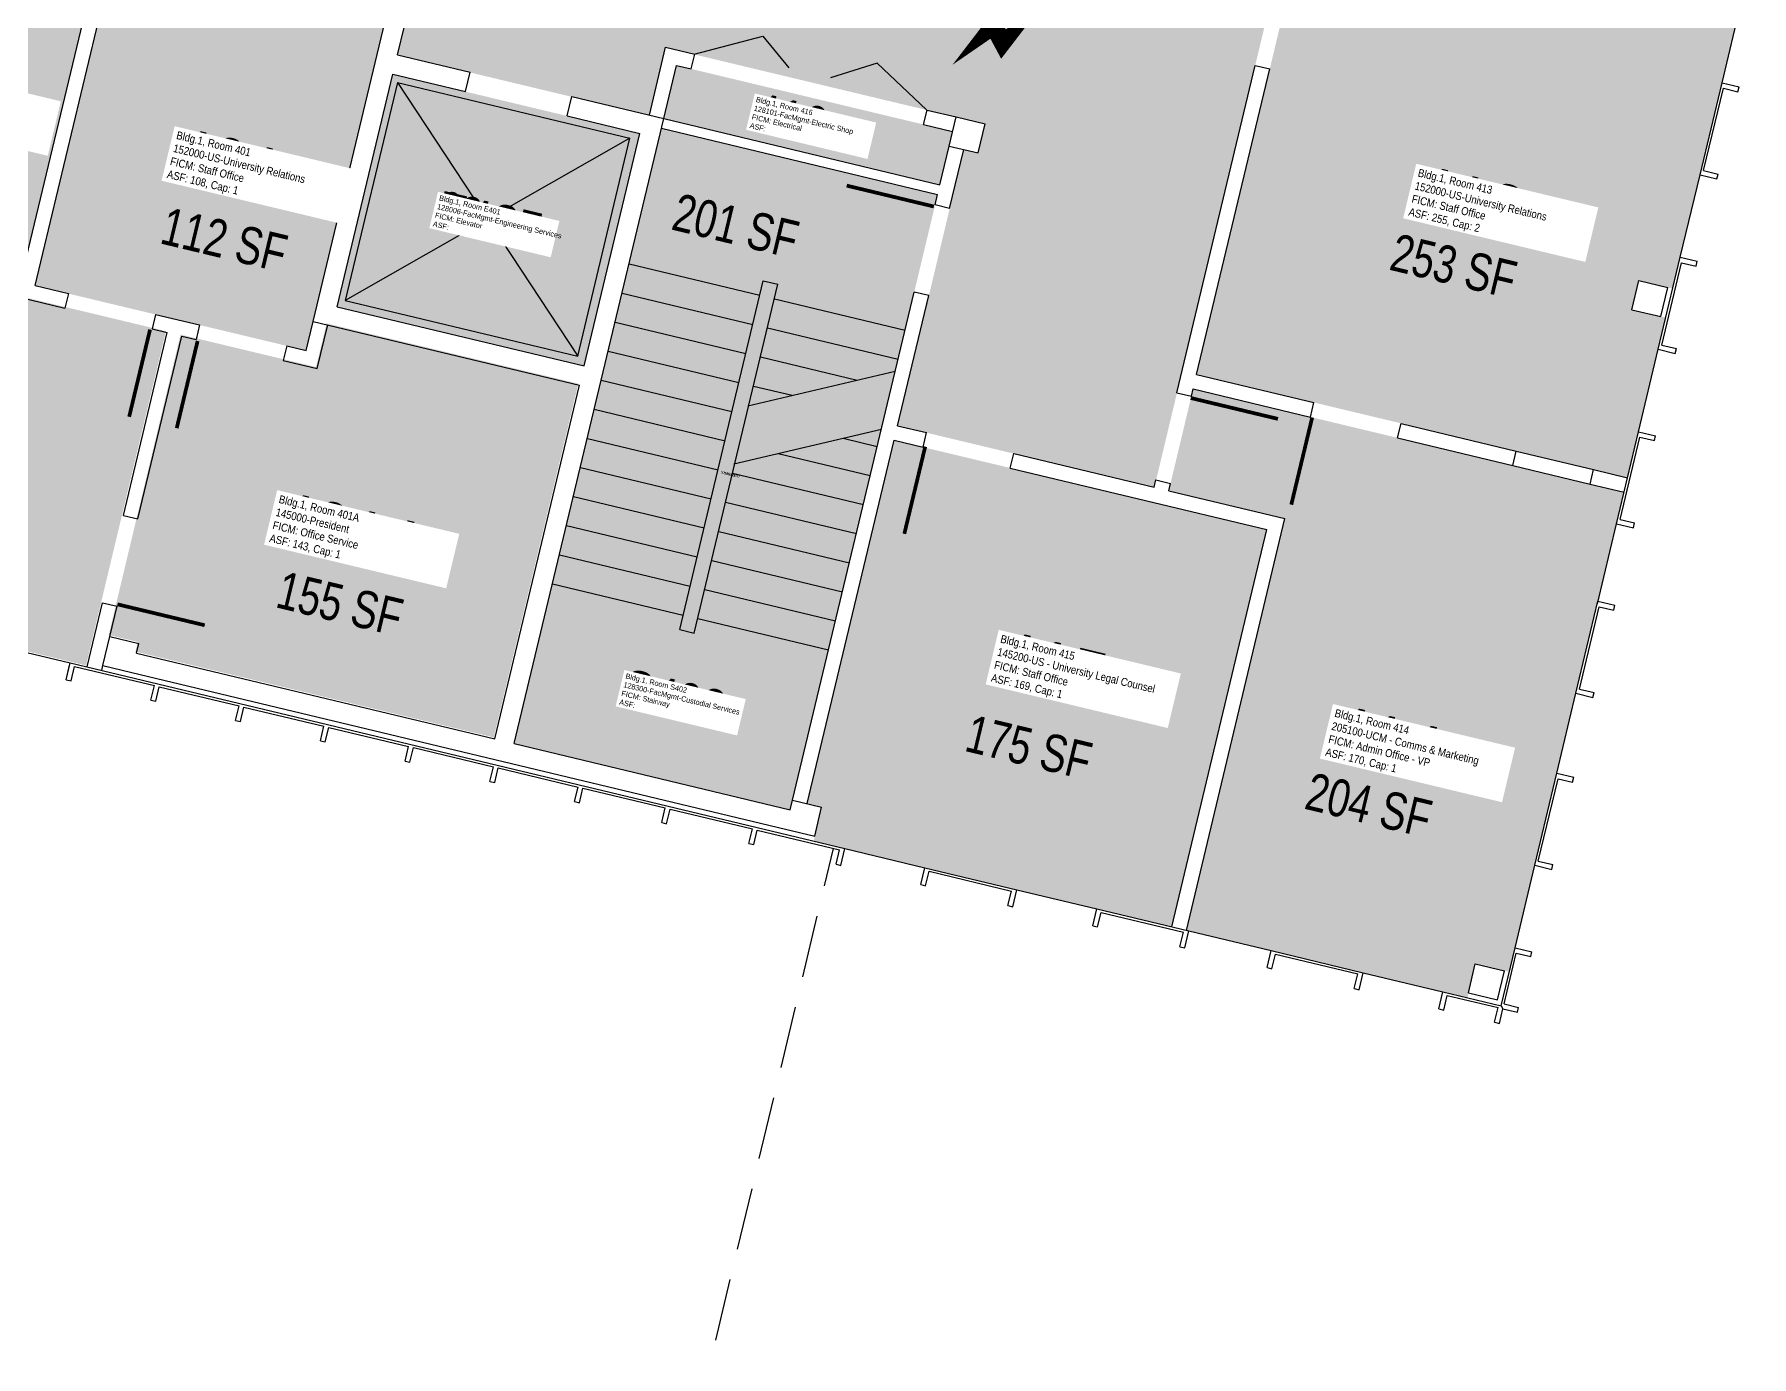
# Model space of a CAD drawing. Header units: inches. Extents: x 69220657 to 69222831, y 27675098 to 27677452.
# Drawn here: x 69222100 to 69222789, y 27676275 to 27676806 of the extents above; entities that cross this region are included whole.
import ezdxf
from ezdxf.enums import TextEntityAlignment as Align

# ---------------------------------------------------------------- set-up
doc = ezdxf.new("R2010")
doc.units = ezdxf.units.IN
doc.header["$LTSCALE"] = 100
doc.header["$MEASUREMENT"] = 0
doc.linetypes.add('DASHED2', pattern=[0.375, 0.25, -0.125])
doc.layers.get('0').update_dxf_attribs({"linetype": 'CONTINUOUS'})
for name, color, linetype in [('A-DOOR', 2, 'CONTINUOUS'), ('A-FLOR', 3, 'CONTINUOUS'), ('A-GLAZ', 1, 'CONTINUOUS'), ('A-IDEN-ICON', 4, 'CONTINUOUS'), ('A-IDEN-RNUM', 7, 'CONTINUOUS'), ('A-IDEN-SNUM', 4, 'CONTINUOUS'), ('A-IDEN-VNUM', 4, 'CONTINUOUS'), ('A-MISC', 3, 'DASHED2'), ('A-WALL', 5, 'CONTINUOUS'), ('AREA-TEXT', 3, 'CONTINUOUS'), ('Rooms-Category-Color', 7, 'CONTINUOUS'), ('Rooms-College-Color', 7, 'CONTINUOUS'), ('Rooms-Department-Color', 7, 'CONTINUOUS'), ('Rooms-Division-Color', 7, 'CONTINUOUS'), ('Rooms-Information', 7, 'CONTINUOUS')]:
    doc.layers.add(name, color=color, linetype=linetype)
doc.styles.add('CP_AREA', font='arial.ttf', dxfattribs={"height": 15})
doc.styles.add('CP_ROOMSNUMBER', font='arial.ttf', dxfattribs={"height": 1})
doc.styles.add('CP_ROOMVNUMBER', font='arial.ttf', dxfattribs={"width": 0.85, "height": 0.075})

# ---------------------------------------------------------------- blocks, each defined once
blk = doc.blocks.new('CPELECT')
blk.add_lwpolyline([(0.0623, 0.0629, 0, 0.03, 0), (0.0105, -0.0168, 0.03, 0.03, 0), (-0.0105, 0.0068, 0.03, 0, 0), (-0.0623, -0.0729, 0.03, 0, 0)], format="xyseb")

msp = doc.modelspace()

# ---------------------------------------------------------------- hatches: boundary and pattern name
at = {"layer": 'Rooms-Category-Color', "true_color": 0xadadad}
for points in [[(69221676.77, 27677055.25), (69222599.66, 27676834.16), (69222549.42, 27676624.08), (69222446.33, 27676648.73), (69222472.84, 27676759.61), (69222478.68, 27676758.21), (69222481.47, 27676769.88), (69222353.09, 27676800.58), (69222346.58, 27676773.35), (69222245.43, 27676797.54), (69222251.94, 27676824.77), (69221655.75, 27676967.34)], [(69222243.54, 27676789.86), (69222342.74, 27676766.14), (69222320.42, 27676672.77), (69222221.21, 27676696.5)], [(69222357.49, 27676793.41), (69222468.37, 27676766.9), (69222463.25, 27676745.5), (69222352.38, 27676772.01)], [(69222351.45, 27676768.12), (69222462.32, 27676741.61), (69222403.25, 27676494.57), (69222292.37, 27676521.09)]]:
    msp.add_hatch(color=253, dxfattribs=at).paths.add_polyline_path(points)
at = {"layer": 'Rooms-Category-Color', "true_color": 0xfa9ba3}
for points in [[(69222030.27, 27676869.82), (69222127.53, 27676846.56), (69222094.04, 27676706.51), (69221996.78, 27676729.77)], [(69222605.5, 27676832.75), (69222636.62, 27676825.31), (69222647.32, 27676870.05), (69222789.31, 27676836.09), (69222757.68, 27676703.82), (69222744.07, 27676707.07), (69222741.28, 27676695.4), (69222754.89, 27676692.15), (69222739.54, 27676627.96), (69222566.42, 27676669.36)], [(69222133.37, 27676845.05), (69222193.67, 27676830.63), (69222192.74, 27676826.74), (69222204.41, 27676823.95), (69222205.34, 27676827.84), (69222242.29, 27676819), (69222208.8, 27676678.95), (69222099.88, 27676705)], [(69221969.07, 27676681.25), (69221983.66, 27676677.76), (69221994.83, 27676724.44), (69222152.38, 27676686.76), (69222120.29, 27676552.55), (69221948.14, 27676593.71)], [(69222158.22, 27676685.37), (69222212.68, 27676672.34), (69222216.87, 27676689.85), (69222318.02, 27676665.66), (69222284.06, 27676523.66), (69222140.12, 27676558.09), (69222141.05, 27676561.98), (69222129.38, 27676564.77)], [(69222601.87, 27676611.54), (69222555.19, 27676622.7), (69222564.96, 27676663.55), (69222738.08, 27676622.15), (69222692.03, 27676429.58), (69222678.41, 27676432.84), (69222675.15, 27676419.22), (69222562.33, 27676446.2)], [(69222444.86, 27676642.96), (69222594.63, 27676607.15), (69222556.49, 27676447.64), (69222412.55, 27676482.06), (69222415.81, 27676495.68), (69222409.97, 27676497.08)]]:
    msp.add_hatch(color=241, dxfattribs=at).paths.add_polyline_path(points)
at = {"layer": 'Rooms-College-Color', "true_color": 0xadadad}
for points in [[(69221676.77, 27677055.25), (69222599.66, 27676834.16), (69222549.42, 27676624.08), (69222446.33, 27676648.73), (69222472.84, 27676759.61), (69222478.68, 27676758.21), (69222481.47, 27676769.88), (69222353.09, 27676800.58), (69222346.58, 27676773.35), (69222245.43, 27676797.54), (69222251.94, 27676824.77), (69221655.75, 27676967.34)], [(69222243.54, 27676789.86), (69222342.74, 27676766.14), (69222320.42, 27676672.77), (69222221.21, 27676696.5)], [(69222357.49, 27676793.41), (69222468.37, 27676766.9), (69222463.25, 27676745.5), (69222352.38, 27676772.01)], [(69222351.45, 27676768.12), (69222462.32, 27676741.61), (69222403.25, 27676494.57), (69222292.37, 27676521.09)]]:
    msp.add_hatch(color=253, dxfattribs=at).paths.add_polyline_path(points)
at = {"layer": 'Rooms-College-Color', "true_color": 0x80bc67}
for points in [[(69222030.27, 27676869.82), (69222127.53, 27676846.56), (69222094.04, 27676706.51), (69221996.78, 27676729.77)], [(69222605.5, 27676832.75), (69222636.62, 27676825.31), (69222647.32, 27676870.05), (69222789.31, 27676836.09), (69222757.68, 27676703.82), (69222744.07, 27676707.07), (69222741.28, 27676695.4), (69222754.89, 27676692.15), (69222739.54, 27676627.96), (69222566.42, 27676669.36)], [(69222133.37, 27676845.05), (69222193.67, 27676830.63), (69222192.74, 27676826.74), (69222204.41, 27676823.95), (69222205.34, 27676827.84), (69222242.29, 27676819), (69222208.8, 27676678.95), (69222099.88, 27676705)], [(69221969.07, 27676681.25), (69221983.66, 27676677.76), (69221994.83, 27676724.44), (69222152.38, 27676686.76), (69222120.29, 27676552.55), (69221948.14, 27676593.71)], [(69222158.22, 27676685.37), (69222212.68, 27676672.34), (69222216.87, 27676689.85), (69222318.02, 27676665.66), (69222284.06, 27676523.66), (69222140.12, 27676558.09), (69222141.05, 27676561.98), (69222129.38, 27676564.77)], [(69222601.87, 27676611.54), (69222555.19, 27676622.7), (69222564.96, 27676663.55), (69222738.08, 27676622.15), (69222692.03, 27676429.58), (69222678.41, 27676432.84), (69222675.15, 27676419.22), (69222562.33, 27676446.2)], [(69222444.86, 27676642.96), (69222594.63, 27676607.15), (69222556.49, 27676447.64), (69222412.55, 27676482.06), (69222415.81, 27676495.68), (69222409.97, 27676497.08)]]:
    msp.add_hatch(color=83, dxfattribs=at).paths.add_polyline_path(points)
at = {"layer": 'Rooms-Department-Color', "true_color": 0xacacac}
for points in [[(69221676.77, 27677055.25), (69222599.66, 27676834.16), (69222549.42, 27676624.08), (69222446.33, 27676648.73), (69222472.84, 27676759.61), (69222478.68, 27676758.21), (69222481.47, 27676769.88), (69222353.09, 27676800.58), (69222346.58, 27676773.35), (69222245.43, 27676797.54), (69222251.94, 27676824.77), (69221655.75, 27676967.34)], [(69222243.54, 27676789.86), (69222342.74, 27676766.14), (69222320.42, 27676672.77), (69222221.21, 27676696.5)], [(69222357.49, 27676793.41), (69222468.37, 27676766.9), (69222463.25, 27676745.5), (69222352.38, 27676772.01)], [(69222351.45, 27676768.12), (69222462.32, 27676741.61), (69222403.25, 27676494.57), (69222292.37, 27676521.09)]]:
    msp.add_hatch(color=253, dxfattribs=at).paths.add_polyline_path(points)
at = {"layer": 'Rooms-Department-Color', "true_color": 0xda49d0}
for points in [[(69222030.27, 27676869.82), (69222127.53, 27676846.56), (69222094.04, 27676706.51), (69221996.78, 27676729.77)], [(69221969.07, 27676681.25), (69221983.66, 27676677.76), (69221994.83, 27676724.44), (69222152.38, 27676686.76), (69222120.29, 27676552.55), (69221948.14, 27676593.71)], [(69222158.22, 27676685.37), (69222212.68, 27676672.34), (69222216.87, 27676689.85), (69222318.02, 27676665.66), (69222284.06, 27676523.66), (69222140.12, 27676558.09), (69222141.05, 27676561.98), (69222129.38, 27676564.77)]]:
    msp.add_hatch(color=213, dxfattribs=at).paths.add_polyline_path(points)
at = {"layer": 'Rooms-Department-Color', "true_color": 0xfefdc8}
for points in [[(69222605.5, 27676832.75), (69222636.62, 27676825.31), (69222647.32, 27676870.05), (69222789.31, 27676836.09), (69222757.68, 27676703.82), (69222744.07, 27676707.07), (69222741.28, 27676695.4), (69222754.89, 27676692.15), (69222739.54, 27676627.96), (69222566.42, 27676669.36)], [(69222133.37, 27676845.05), (69222193.67, 27676830.63), (69222192.74, 27676826.74), (69222204.41, 27676823.95), (69222205.34, 27676827.84), (69222242.29, 27676819), (69222208.8, 27676678.95), (69222099.88, 27676705)], [(69222444.86, 27676642.96), (69222594.63, 27676607.15), (69222556.49, 27676447.64), (69222412.55, 27676482.06), (69222415.81, 27676495.68), (69222409.97, 27676497.08)]]:
    msp.add_hatch(color=7, dxfattribs=at).paths.add_polyline_path(points)
at = {"layer": 'Rooms-Department-Color', "true_color": 0x007f1f}
msp.add_hatch(color=106, dxfattribs=at).paths.add_polyline_path([(69222601.87, 27676611.54), (69222555.19, 27676622.7), (69222564.96, 27676663.55), (69222738.08, 27676622.15), (69222692.03, 27676429.58), (69222678.41, 27676432.84), (69222675.15, 27676419.22), (69222562.33, 27676446.2)])
at = {"layer": 'Rooms-Division-Color', "true_color": 0xadadad}
for points in [[(69221676.77, 27677055.25), (69222599.66, 27676834.16), (69222549.42, 27676624.08), (69222446.33, 27676648.73), (69222472.84, 27676759.61), (69222478.68, 27676758.21), (69222481.47, 27676769.88), (69222353.09, 27676800.58), (69222346.58, 27676773.35), (69222245.43, 27676797.54), (69222251.94, 27676824.77), (69221655.75, 27676967.34)], [(69222243.54, 27676789.86), (69222342.74, 27676766.14), (69222320.42, 27676672.77), (69222221.21, 27676696.5)], [(69222357.49, 27676793.41), (69222468.37, 27676766.9), (69222463.25, 27676745.5), (69222352.38, 27676772.01)], [(69222351.45, 27676768.12), (69222462.32, 27676741.61), (69222403.25, 27676494.57), (69222292.37, 27676521.09)]]:
    msp.add_hatch(color=253, dxfattribs=at).paths.add_polyline_path(points)
at = {"layer": 'Rooms-Division-Color', "true_color": 0xda49d0}
for points in [[(69222030.27, 27676869.82), (69222127.53, 27676846.56), (69222094.04, 27676706.51), (69221996.78, 27676729.77)], [(69221969.07, 27676681.25), (69221983.66, 27676677.76), (69221994.83, 27676724.44), (69222152.38, 27676686.76), (69222120.29, 27676552.55), (69221948.14, 27676593.71)], [(69222158.22, 27676685.37), (69222212.68, 27676672.34), (69222216.87, 27676689.85), (69222318.02, 27676665.66), (69222284.06, 27676523.66), (69222140.12, 27676558.09), (69222141.05, 27676561.98), (69222129.38, 27676564.77)]]:
    msp.add_hatch(color=213, dxfattribs=at).paths.add_polyline_path(points)
at = {"layer": 'Rooms-Division-Color', "true_color": 0xfefdc8}
for points in [[(69222605.5, 27676832.75), (69222636.62, 27676825.31), (69222647.32, 27676870.05), (69222789.31, 27676836.09), (69222757.68, 27676703.82), (69222744.07, 27676707.07), (69222741.28, 27676695.4), (69222754.89, 27676692.15), (69222739.54, 27676627.96), (69222566.42, 27676669.36)], [(69222133.37, 27676845.05), (69222193.67, 27676830.63), (69222192.74, 27676826.74), (69222204.41, 27676823.95), (69222205.34, 27676827.84), (69222242.29, 27676819), (69222208.8, 27676678.95), (69222099.88, 27676705)], [(69222444.86, 27676642.96), (69222594.63, 27676607.15), (69222556.49, 27676447.64), (69222412.55, 27676482.06), (69222415.81, 27676495.68), (69222409.97, 27676497.08)]]:
    msp.add_hatch(color=7, dxfattribs=at).paths.add_polyline_path(points)
at = {"layer": 'Rooms-Division-Color', "true_color": 0x007f1f}
msp.add_hatch(color=106, dxfattribs=at).paths.add_polyline_path([(69222601.87, 27676611.54), (69222555.19, 27676622.7), (69222564.96, 27676663.55), (69222738.08, 27676622.15), (69222692.03, 27676429.58), (69222678.41, 27676432.84), (69222675.15, 27676419.22), (69222562.33, 27676446.2)])

# ---------------------------------------------------------------- linework, layer by layer
at = {"layer": 'A-DOOR'}
for p, q in [((69222364.6, 27676797.93), (69222392.15, 27676805.1)), ((69222392.15, 27676805.1), (69222402.52, 27676792.48)), ((69222438.01, 27676794.38), (69222419.26, 27676788.47)), ((69222457.91, 27676775.58), (69222438.01, 27676794.38))]:
    msp.add_line(p, q, dxfattribs=at)
for points in [[(69222604.22, 27676826.2, 1.5, 1.5, 0), (69222639.23, 27676817.81, 0, 0, 0), (69222639.05, 27676817.08, 0, 0, -0.414214), (69222594.55, 27676792.27, 0, 0, -0.414214)], [(69222460.81, 27676736.78, 1.5, 1.5, 0), (69222425.8, 27676745.17, 0, 0, 0), (69222425.63, 27676744.44, 0, 0, 0.414214), (69222454.06, 27676702.15, 0, 0, 0.414214)], [(69222145.99, 27676687.38, 1.5, 1.5, 0), (69222137.6, 27676652.37, 0, 0, 0), (69222136.87, 27676652.54, 0, 0, -0.414214), (69222112.06, 27676697.05, 0, 0, -0.414214)], [(69222165.09, 27676682.8, 1.5, 1.5, 0), (69222156.7, 27676647.79, 0, 0, 0), (69222157.43, 27676647.62, 0, 0, 0.414214), (69222199.72, 27676676.05, 0, 0, 0.414214)], [(69222564.02, 27676659.91, 1.5, 1.5, 0), (69222599.03, 27676651.52, 0, 0, 0), (69222598.86, 27676650.79, 0, 0, -0.414214), (69222554.35, 27676625.98, 0, 0, -0.414214)], [(69222612.79, 27676652.09, 1.5, 1.5, 0), (69222604.4, 27676617.08, 0, 0, 0), (69222603.68, 27676617.25, 0, 0, 0.414214), (69222647.07, 27676643.88, 0, 0, 0.414214)], [(69222457.35, 27676640.39, 1.5, 1.5, 0), (69222448.96, 27676605.38, 0, 0, 0), (69222448.24, 27676605.56, 0, 0, 0.414214), (69222491.63, 27676632.18, 0, 0, 0.414214)], [(69222132.92, 27676577.07, 1.5, 1.5, 0), (69222167.93, 27676568.69, 0, 0, 0), (69222168.11, 27676569.41, 0, 0, 0.414214), (69222139.68, 27676611.7, 0, 0, 0.414214)]]:
    msp.add_lwpolyline(points, format="xyseb", dxfattribs=at)
at = {"layer": 'A-FLOR'}
for p, q in [((69222245.4, 27676786.53), (69222224.43, 27676699.01)), ((69222245.4, 27676786.53), (69222338.76, 27676764.17)), ((69222245.4, 27676786.53), (69222317.79, 27676676.64)), ((69222338.76, 27676764.17), (69222224.43, 27676699.01)), ((69222317.79, 27676676.64), (69222338.76, 27676764.17)), ((69222338.41, 27676713.71), (69222390.92, 27676701.13)), ((69222358.77, 27676566.93), (69222392.32, 27676706.96)), ((69222364.61, 27676565.53), (69222398.16, 27676705.57)), ((69222392.32, 27676706.96), (69222398.16, 27676705.57)), ((69222224.43, 27676699.01), (69222317.79, 27676676.64)), ((69222335.61, 27676702.04), (69222388.13, 27676689.46)), ((69222396.76, 27676699.73), (69222449.27, 27676687.15)), ((69222332.82, 27676690.37), (69222385.33, 27676677.79)), ((69222393.96, 27676688.06), (69222446.48, 27676675.48)), ((69222330.02, 27676678.7), (69222382.54, 27676666.12)), ((69222386.04, 27676656.81), (69222445.33, 27676670.67)), ((69222391.17, 27676676.39), (69222430.01, 27676667.08)), ((69222327.23, 27676667.03), (69222379.74, 27676654.45)), ((69222388.37, 27676664.72), (69222403.94, 27676660.99)), ((69222324.43, 27676655.36), (69222376.95, 27676642.78)), ((69222321.64, 27676643.69), (69222374.15, 27676631.11)), ((69222380.45, 27676633.47), (69222439.74, 27676647.33)), ((69222424.42, 27676643.75), (69222438.09, 27676640.47)), ((69222398.35, 27676637.65), (69222435.29, 27676628.8)), ((69222318.84, 27676632.02), (69222371.35, 27676619.44)), ((69222379.98, 27676629.71), (69222432.5, 27676617.13)), ((69222316.04, 27676620.35), (69222368.56, 27676607.77)), ((69222377.19, 27676618.04), (69222429.7, 27676605.46)), ((69222313.25, 27676608.68), (69222365.76, 27676596.1)), ((69222374.39, 27676606.37), (69222426.91, 27676593.79)), ((69222310.45, 27676597.01), (69222362.97, 27676584.43)), ((69222371.6, 27676594.7), (69222424.11, 27676582.12)), ((69222307.66, 27676585.34), (69222360.17, 27676572.76)), ((69222368.8, 27676583.03), (69222421.32, 27676570.45)), ((69222358.77, 27676566.93), (69222364.61, 27676565.53)), ((69222366.01, 27676571.36), (69222418.52, 27676558.78))]:
    msp.add_line(p, q, dxfattribs=at)
at = {"layer": 'A-GLAZ'}
for p, q in [((69222777.43, 27676786.43), (69222785.12, 27676818.52)), ((69222760.66, 27676716.41), (69222768.58, 27676749.47)), ((69222743.88, 27676646.39), (69222751.81, 27676679.46)), ((69222727.34, 27676577.34), (69222735.03, 27676609.44)), ((69222080.87, 27676561.52), (69222113.93, 27676553.6)), ((69222711.03, 27676509.27), (69222718.72, 27676541.36)), ((69222425.13, 27676479.05), (69222457.22, 27676471.36)), ((69222694.26, 27676439.25), (69222702.18, 27676472.32)), ((69222494.17, 27676462.51), (69222526.26, 27676454.82)), ((69222563.22, 27676445.97), (69222596.28, 27676438.05)), ((69222633.24, 27676429.19), (69222665.33, 27676421.5))]:
    msp.add_line(p, q, dxfattribs=at)
at = {"layer": 'A-MISC'}
msp.add_line((69222294.59, 27675953.5), (69222420.52, 27676479.12), dxfattribs=at)
at = {"layer": 'A-WALL'}
for p, q in [((69222093.99, 27676706.45), (69222127.54, 27676846.49)), ((69222099.83, 27676705.05), (69222133.38, 27676845.09)), ((69222211.54, 27676690.63), (69222244.16, 27676826.78)), ((69222245.42, 27676797.69), (69222251.94, 27676824.91)), ((69222346.55, 27676773.46), (69222353.08, 27676800.69)), ((69222353.08, 27676800.69), (69222364.75, 27676797.89)), ((69222245.42, 27676797.69), (69222274.59, 27676790.7)), ((69222363.35, 27676792.05), (69222364.75, 27676797.89)), ((69222221.19, 27676696.55), (69222243.55, 27676789.91)), ((69222243.55, 27676789.91), (69222272.73, 27676782.92)), ((69222272.73, 27676782.92), (69222274.59, 27676790.7)), ((69222352.39, 27676772.06), (69222357.51, 27676793.45)), ((69222357.51, 27676793.45), (69222363.35, 27676792.05)), ((69222558.42, 27676662.02), (69222589.89, 27676793.38)), ((69222566.36, 27676669.38), (69222595.73, 27676791.99)), ((69222589.89, 27676793.38), (69222595.73, 27676791.99)), ((69222313.57, 27676773.13), (69222315.43, 27676780.91)), ((69222315.43, 27676780.91), (69222352.39, 27676772.06)), ((69222768.58, 27676749.47), (69222777.43, 27676786.43)), ((69222770.02, 27676751.19), (69222777.94, 27676784.25)), ((69222777.43, 27676786.43), (69222784.24, 27676784.8)), ((69222777.94, 27676784.25), (69222783.77, 27676782.85)), ((69222783.77, 27676782.85), (69222784.24, 27676784.8)), ((69222313.57, 27676773.13), (69222342.74, 27676766.14)), ((69222456.71, 27676769.69), (69222458.1, 27676775.52)), ((69222458.1, 27676775.52), (69222469.77, 27676772.73)), ((69222292.28, 27676521.16), (69222352.39, 27676772.06)), ((69222320.38, 27676672.78), (69222342.74, 27676766.14)), ((69222351.46, 27676768.17), (69222462.32, 27676741.61)), ((69222352.39, 27676772.06), (69222463.25, 27676745.5)), ((69222456.71, 27676769.69), (69222468.38, 27676766.89)), ((69222466.98, 27676761.06), (69222469.77, 27676772.73)), ((69222469.77, 27676772.73), (69222481.44, 27676769.93)), ((69222478.65, 27676758.26), (69222481.44, 27676769.93)), ((69222463.25, 27676745.5), (69222466.98, 27676761.06)), ((69222466.98, 27676761.06), (69222478.65, 27676758.26)), ((69222467.15, 27676736.03), (69222472.81, 27676759.66)), ((69222768.58, 27676749.47), (69222775.39, 27676747.84)), ((69222770.02, 27676751.19), (69222775.85, 27676749.79)), ((69222775.39, 27676747.84), (69222775.85, 27676749.79)), ((69222461.32, 27676737.43), (69222462.32, 27676741.61)), ((69222467.15, 27676736.03), (69222461.32, 27676737.43)), ((69221995.35, 27676723.91), (69222111.81, 27676696.01)), ((69222751.81, 27676679.46), (69222760.66, 27676716.41)), ((69222753.24, 27676681.17), (69222761.16, 27676714.23)), ((69222760.66, 27676716.41), (69222767.47, 27676714.78)), ((69222761.16, 27676714.23), (69222767, 27676712.83)), ((69222767, 27676712.83), (69222767.47, 27676714.78)), ((69222099.83, 27676705.05), (69222113.21, 27676701.85)), ((69222741.22, 27676695.36), (69222744.01, 27676707.03)), ((69222744.01, 27676707.03), (69222755.68, 27676704.23)), ((69222752.89, 27676692.56), (69222755.68, 27676704.23)), ((69222113.21, 27676701.85), (69222111.81, 27676696.01)), ((69222404.08, 27676498.49), (69222452.93, 27676702.42)), ((69222446.25, 27676648.8), (69222458.77, 27676701.02)), ((69222458.77, 27676701.02), (69222452.93, 27676702.42)), ((69222457.44, 27676695.48), (69222458.77, 27676701.02)), ((69222148.22, 27676693.46), (69222146.82, 27676687.63)), ((69222148.22, 27676693.46), (69222165.86, 27676689.23)), ((69222208.75, 27676678.96), (69222211.54, 27676690.63)), ((69222211.54, 27676690.63), (69222318.52, 27676665)), ((69222221.19, 27676696.55), (69222320.38, 27676672.78)), ((69222741.22, 27676695.36), (69222752.89, 27676692.56)), ((69222135.3, 27676612.75), (69222152.89, 27676686.17)), ((69222141.13, 27676611.35), (69222158.72, 27676684.77)), ((69222146.82, 27676687.63), (69222152.89, 27676686.17)), ((69222158.72, 27676684.77), (69222164.46, 27676683.4)), ((69222165.86, 27676689.23), (69222164.46, 27676683.4)), ((69222213.18, 27676671.73), (69222217.38, 27676689.23)), ((69222200.87, 27676680.85), (69222199.47, 27676675.01)), ((69222200.87, 27676680.85), (69222208.75, 27676678.96)), ((69222751.81, 27676679.46), (69222758.61, 27676677.82)), ((69222753.24, 27676681.17), (69222759.08, 27676679.77)), ((69222758.61, 27676677.82), (69222759.08, 27676679.77)), ((69222199.47, 27676675.01), (69222213.18, 27676671.73)), ((69222284.5, 27676523.02), (69222318.52, 27676665)), ((69222564.26, 27676660.62), (69222564.96, 27676663.55)), ((69222564.96, 27676663.55), (69222612.06, 27676652.26)), ((69222566.36, 27676669.38), (69222613.46, 27676658.1)), ((69222558.42, 27676662.02), (69222564.26, 27676660.62)), ((69222612.06, 27676652.26), (69222613.46, 27676658.1)), ((69222647.07, 27676643.88), (69222648.47, 27676649.71)), ((69222648.47, 27676649.71), (69222694.72, 27676638.63)), ((69222409.91, 27676497.09), (69222444.86, 27676642.96)), ((69222444.86, 27676642.96), (69222456.53, 27676640.17)), ((69222446.25, 27676648.8), (69222457.92, 27676646)), ((69222456.53, 27676640.17), (69222457.92, 27676646)), ((69222647.07, 27676643.88), (69222693.33, 27676632.8)), ((69222735.03, 27676609.44), (69222743.88, 27676646.39)), ((69222736.47, 27676611.15), (69222744.39, 27676644.21)), ((69222743.88, 27676646.39), (69222750.69, 27676644.76)), ((69222744.39, 27676644.21), (69222750.23, 27676642.81)), ((69222750.23, 27676642.81), (69222750.69, 27676644.76)), ((69222491.54, 27676631.78), (69222492.93, 27676637.61)), ((69222492.93, 27676637.61), (69222549.34, 27676624.1)), ((69222693.33, 27676632.8), (69222694.72, 27676638.63)), ((69222694.72, 27676638.63), (69222725.84, 27676631.18)), ((69222491.54, 27676631.78), (69222594.62, 27676607.08)), ((69222693.33, 27676632.8), (69222724.44, 27676625.34)), ((69222724.44, 27676625.34), (69222725.84, 27676631.18)), ((69222725.84, 27676631.18), (69222739.46, 27676627.91)), ((69222549.34, 27676624.1), (69222550.04, 27676627.01)), ((69222550.04, 27676627.01), (69222555.87, 27676625.61)), ((69222555.17, 27676622.7), (69222555.87, 27676625.61)), ((69222555.17, 27676622.7), (69222601.85, 27676611.52)), ((69222724.44, 27676625.34), (69222738.06, 27676622.08)), ((69222135.3, 27676612.75), (69222141.13, 27676611.35)), ((69222562.25, 27676446.2), (69222601.85, 27676611.52)), ((69222735.03, 27676609.44), (69222741.84, 27676607.81)), ((69222736.47, 27676611.15), (69222742.3, 27676609.75)), ((69222741.84, 27676607.81), (69222742.3, 27676609.75)), ((69222556.41, 27676447.6), (69222594.62, 27676607.08)), ((69222120.74, 27676551.97), (69222126.91, 27676577.74)), ((69222126.91, 27676577.74), (69222132.75, 27676576.34)), ((69222129.84, 27676564.19), (69222132.75, 27676576.34)), ((69222718.72, 27676541.36), (69222727.58, 27676578.32)), ((69222720.16, 27676543.07), (69222728.08, 27676576.14)), ((69222727.58, 27676578.32), (69222734.38, 27676576.69)), ((69222728.08, 27676576.14), (69222733.92, 27676574.74)), ((69222733.92, 27676574.74), (69222734.38, 27676576.69)), ((69222127.04, 27676552.52), (69222129.84, 27676564.19)), ((69222129.84, 27676564.19), (69222141.51, 27676561.39)), ((69222140.57, 27676557.5), (69222141.51, 27676561.39)), ((69222112.3, 27676546.79), (69222113.93, 27676553.6)), ((69222112.3, 27676546.79), (69222113.7, 27676552.63)), ((69222113.93, 27676553.6), (69222425.13, 27676479.05)), ((69222126.57, 27676550.57), (69222127.04, 27676552.52)), ((69222127.04, 27676552.52), (69222138.71, 27676549.72)), ((69222140.57, 27676557.5), (69222284.5, 27676523.02)), ((69222112.3, 27676546.79), (69222114.25, 27676546.33)), ((69222112.3, 27676546.79), (69222114.25, 27676546.33)), ((69222114.25, 27676546.33), (69222115.64, 27676552.16)), ((69222114.25, 27676546.33), (69222115.64, 27676552.16)), ((69222115.64, 27676552.16), (69222147.74, 27676544.47)), ((69222138.71, 27676549.72), (69222401.28, 27676486.82)), ((69222146.34, 27676538.64), (69222147.74, 27676544.47)), ((69222146.34, 27676538.64), (69222148.28, 27676538.17)), ((69222148.28, 27676538.17), (69222149.68, 27676544.01)), ((69222149.68, 27676544.01), (69222181.77, 27676536.32)), ((69222718.72, 27676541.36), (69222725.53, 27676539.73)), ((69222720.16, 27676543.07), (69222726, 27676541.68)), ((69222725.53, 27676539.73), (69222726, 27676541.68)), ((69222180.37, 27676530.49), (69222181.77, 27676536.32)), ((69222182.32, 27676530.02), (69222183.72, 27676535.85)), ((69222183.72, 27676535.85), (69222215.81, 27676528.17)), ((69222180.37, 27676530.49), (69222182.32, 27676530.02)), ((69222214.41, 27676522.33), (69222215.81, 27676528.17)), ((69222216.36, 27676521.87), (69222217.75, 27676527.7)), ((69222217.75, 27676527.7), (69222249.85, 27676520.01)), ((69222214.41, 27676522.33), (69222216.36, 27676521.87)), ((69222248.45, 27676514.18), (69222249.85, 27676520.01)), ((69222250.39, 27676513.71), (69222251.79, 27676519.55)), ((69222251.79, 27676519.55), (69222283.88, 27676511.86)), ((69222292.28, 27676521.16), (69222403.14, 27676494.6)), ((69222248.45, 27676514.18), (69222250.39, 27676513.71)), ((69222282.49, 27676506.02), (69222283.88, 27676511.86)), ((69222284.43, 27676505.56), (69222285.83, 27676511.39)), ((69222285.83, 27676511.39), (69222317.92, 27676503.7)), ((69222282.49, 27676506.02), (69222284.43, 27676505.56)), ((69222702.18, 27676472.32), (69222711.03, 27676509.27)), ((69222703.62, 27676474.03), (69222711.54, 27676507.09)), ((69222711.03, 27676509.27), (69222717.84, 27676507.64)), ((69222711.54, 27676507.09), (69222717.38, 27676505.69)), ((69222717.38, 27676505.69), (69222717.84, 27676507.64)), ((69222316.52, 27676497.87), (69222317.92, 27676503.7)), ((69222316.52, 27676497.87), (69222318.47, 27676497.4)), ((69222318.47, 27676497.4), (69222319.86, 27676503.24)), ((69222319.86, 27676503.24), (69222352.93, 27676495.32)), ((69222403.14, 27676494.6), (69222404.08, 27676498.49)), ((69222404.08, 27676498.49), (69222415.75, 27676495.69)), ((69222351.53, 27676489.48), (69222352.93, 27676495.32)), ((69222353.48, 27676489.02), (69222354.87, 27676494.85)), ((69222354.87, 27676494.85), (69222387.94, 27676486.93)), ((69222412.95, 27676484.02), (69222415.75, 27676495.69)), ((69222351.53, 27676489.48), (69222353.48, 27676489.02)), ((69222386.54, 27676481.09), (69222387.94, 27676486.93)), ((69222388.49, 27676480.63), (69222389.88, 27676486.46)), ((69222389.88, 27676486.46), (69222422.95, 27676478.54)), ((69222401.28, 27676486.82), (69222412.95, 27676484.02)), ((69222386.54, 27676481.09), (69222388.49, 27676480.63)), ((69222421.55, 27676472.71), (69222422.95, 27676478.54)), ((69222423.5, 27676472.24), (69222425.13, 27676479.05)), ((69222421.55, 27676472.71), (69222423.5, 27676472.24)), ((69222455.59, 27676464.55), (69222457.22, 27676471.36)), ((69222457.22, 27676471.36), (69222494.17, 27676462.51)), ((69222457.53, 27676464.09), (69222458.93, 27676469.92)), ((69222458.93, 27676469.92), (69222491.99, 27676462)), ((69222702.18, 27676472.32), (69222708.99, 27676470.69)), ((69222703.62, 27676474.03), (69222709.45, 27676472.63)), ((69222708.99, 27676470.69), (69222709.45, 27676472.63)), ((69222455.59, 27676464.55), (69222457.53, 27676464.09)), ((69222490.6, 27676456.17), (69222491.99, 27676462)), ((69222490.6, 27676456.17), (69222492.54, 27676455.7)), ((69222492.54, 27676455.7), (69222494.17, 27676462.51)), ((69222524.63, 27676448.01), (69222526.26, 27676454.82)), ((69222526.26, 27676454.82), (69222563.22, 27676445.97)), ((69222526.58, 27676447.55), (69222527.98, 27676453.38)), ((69222527.98, 27676453.38), (69222561.04, 27676445.46)), ((69222524.63, 27676448.01), (69222526.58, 27676447.55)), ((69222559.64, 27676439.62), (69222561.04, 27676445.46)), ((69222561.59, 27676439.16), (69222563.22, 27676445.97)), ((69222559.64, 27676439.62), (69222561.59, 27676439.16)), ((69222594.65, 27676431.24), (69222596.28, 27676438.05)), ((69222596.28, 27676438.05), (69222633.24, 27676429.19)), ((69222596.6, 27676430.77), (69222597.99, 27676436.61)), ((69222597.99, 27676436.61), (69222631.06, 27676428.69)), ((69222688.67, 27676415.91), (69222694.26, 27676439.25)), ((69222689.87, 27676416.65), (69222694.77, 27676437.07)), ((69222694.26, 27676439.25), (69222701.07, 27676437.62)), ((69222694.77, 27676437.07), (69222700.6, 27676435.68)), ((69222700.6, 27676435.68), (69222701.07, 27676437.62)), ((69222594.65, 27676431.24), (69222596.6, 27676430.77)), ((69222629.66, 27676422.85), (69222631.06, 27676428.69)), ((69222631.61, 27676422.38), (69222633.24, 27676429.19)), ((69222675.52, 27676421.12), (69222678.32, 27676432.79)), ((69222678.32, 27676432.79), (69222689.99, 27676429.99)), ((69222687.19, 27676418.32), (69222689.99, 27676429.99)), ((69222629.66, 27676422.85), (69222631.61, 27676422.38)), ((69222663.7, 27676414.7), (69222665.33, 27676421.5)), ((69222665.33, 27676421.5), (69222688.67, 27676415.91)), ((69222663.7, 27676414.7), (69222665.64, 27676414.23)), ((69222665.64, 27676414.23), (69222667.04, 27676420.07)), ((69222667.04, 27676420.07), (69222687.46, 27676415.17)), ((69222675.52, 27676421.12), (69222687.19, 27676418.32)), ((69222686.07, 27676409.34), (69222687.46, 27676415.17)), ((69222688.01, 27676408.87), (69222689.41, 27676414.71)), ((69222688.67, 27676415.91), (69222689.41, 27676414.71)), ((69222689.41, 27676414.71), (69222695.24, 27676413.31)), ((69222689.87, 27676416.65), (69222695.71, 27676415.25)), ((69222695.24, 27676413.31), (69222695.71, 27676415.25)), ((69222686.07, 27676409.34), (69222688.01, 27676408.87))]:
    msp.add_line(p, q, dxfattribs=at)

# ---------------------------------------------------------------- block references
at = {"layer": 'A-IDEN-ICON', "xscale": 240, "yscale": 240, "zscale": 240, "rotation": 346.5276805395032}
msp.add_blockref('CPELECT', (69222486.91, 27676807.17), dxfattribs=at)

# ---------------------------------------------------------------- texts
at = {"layer": 'A-IDEN-RNUM', "style": 'CP_ROOMSNUMBER', "width": 0.85}
for s, p in [('0416-00', (69222403.05, 27676769.11)), ('0401-00', (69222176.61, 27676752.99)), ('0413-00', (69222675.31, 27676737.88)), ('E401-00', (69222282.95, 27676730.69)), ('S402-00', (69222378.98, 27676629.27)), ('0401-A0', (69222226.45, 27676604.79)), ('0415-00', (69222507.61, 27676550.81)), ('0414-00', (69222641.91, 27676521.2))]:
    msp.add_text(s, height=1, rotation=346.52768, dxfattribs=at).set_placement(p, align=Align.MIDDLE)
at = {"layer": 'A-IDEN-SNUM', "style": 'CP_ROOMSNUMBER', "width": 0.85}
for s, p in [('0010041600', (69222403.05, 27676769.11)), ('0010040100', (69222176.61, 27676752.99)), ('0010041300', (69222675.31, 27676737.88)), ('0010E40100', (69222282.95, 27676730.69)), ('0010S40200', (69222378.98, 27676629.27)), ('00100401A0', (69222226.45, 27676604.79)), ('0010041500', (69222507.61, 27676550.81)), ('0010041400', (69222641.91, 27676521.2))]:
    msp.add_text(s, height=1, rotation=346.52768, dxfattribs=at).set_placement(p, align=Align.MIDDLE)
at = {"layer": 'A-IDEN-VNUM', "style": 'CP_ROOMVNUMBER', "width": 0.85}
for s, height, p in [('416', 15, (69222402.86, 27676772.07)), ('401', 22.5, (69222176.61, 27676752.99)), ('413', 22.5, (69222675.31, 27676737.88)), ('E401', 15, (69222281.39, 27676731.19)), ('401A', 22.5, (69222226.45, 27676604.79)), ('415', 22.5, (69222507.61, 27676550.81)), ('S402', 15, (69222356.27, 27676539.34)), ('414', 22.5, (69222641.91, 27676521.2))]:
    msp.add_text(s, height=height, rotation=346.52768, dxfattribs=at).set_placement(p, align=Align.MIDDLE)
at = {"layer": 'AREA-TEXT', "style": 'CP_AREA', "width": 0.75}
for s, p in [('68 SF', (69222281.98, 27676731.32)), ('201 SF', (69222381.24, 27676729.05)), ('112 SF', (69222175.8, 27676723.5)), ('253 SF', (69222669.61, 27676712.91)), ('155 SF', (69222222.25, 27676577.41)), ('175 SF', (69222498.99, 27676519.74)), ('204 SF', (69222635.51, 27676496.53))]:
    msp.add_text(s, height=15, rotation=346.52768, dxfattribs=at).set_placement(p, align=Align.MIDDLE_CENTER)

# ---------------------------------------------------------------- next in the draw order: texts
at = {"layer": 'Rooms-Information', "attachment_point": 7, "rotation": 346.52768, "style": 'CP_ROOMVNUMBER', "bg_fill": 3, "box_fill_scale": 1.5, "bg_fill_color": 256, "bg_fill_true_color": 13158600, "bg_fill_transparency": 0}
for s, insert, char_height, width in [('Bldg.1, Room 402^M^J145000-President^M^JFICM: Office Service^M^JASF: 96', (69222033.7, 27676775.8), 3.2143, 72), ('Bldg.1, Room 416^M^J128101-FacMgmt-Electric Shop^M^JFICM: Electrical^M^JASF: ', (69222386.69, 27676768.33), 2.1429, 48), ('Bldg.1, Room 401^M^J152000-US-University Relations^M^JFICM: Staff Office^M^JASF: 108, Cap: 1', (69222152.35, 27676747.38), 3.2143, 72), ('Bldg.1, Room 413^M^J152000-US-University Relations^M^JFICM: Staff Office^M^JASF: 255, Cap: 2', (69222651.05, 27676732.29), 3.2143, 72), ('Bldg.1, Room E401^M^J128006-FacMgmt-Engineering Services^M^JFICM: Elevator^M^JASF: ', (69222259.44, 27676728.84), 2.1429, 48), ('Bldg.1, Room 401A^M^J145000-President^M^JFICM: Office Service^M^JASF: 143, Cap: 1', (69222193.51, 27676601.27), 3.2143, 72), ('Bldg.1, Room 415^M^J145200-US - University Legal Counsel^M^JFICM: Staff Office^M^JASF: 169, Cap: 1', (69222483.35, 27676545.2), 3.2143, 72), ('Bldg.1, Room S402^M^J128300-FacMgmt-Custodial Services^M^JFICM: Stairway^M^JASF: ', (69222334.3, 27676536.89), 2.1429, 48), ('Bldg.1, Room 414^M^J205100-UCM - Comms & Marketing^M^JFICM: Admin Office - VP^M^JASF: 170, Cap: 1', (69222617.61, 27676515.41), 3.2143, 72)]:
    msp.add_mtext(s, dxfattribs=dict(at, insert=insert, char_height=char_height, width=width))

doc.saveas('drawing.dxf')
